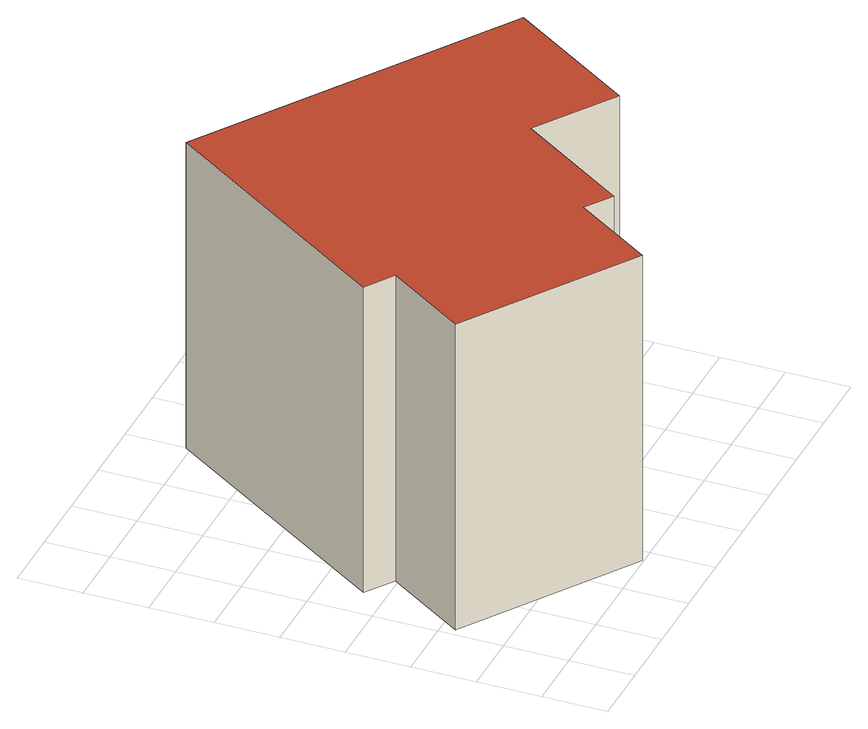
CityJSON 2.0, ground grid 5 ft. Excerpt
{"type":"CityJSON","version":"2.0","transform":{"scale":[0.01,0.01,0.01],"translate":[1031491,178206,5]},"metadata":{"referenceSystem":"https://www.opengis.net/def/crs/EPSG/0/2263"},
"CityObjects":{
"building1":{"type":"Building","attributes":{"name":"Bldg_4210002195","BIN":"4296335"},"geometry":[{"type":"MultiSurface","lod":"2","boundaries":[[[0,1,2,3,4,5,6,7,8,9]],[[10,11,12,13,14,15,16,17,18,19]],[[10,19,9,8]],[[11,10,8,7]],[[12,11,7,6]],[[13,12,6,5]],[[14,13,5,4]],[[15,14,4,3]],[[16,15,3,2]],[[17,16,2,1]],[[18,17,1,0]],[[19,18,0,9]]],"semantics":{"surfaces":[{"type":"GroundSurface"},{"type":"RoofSurface","BIN":"4296335"},{"type":"WallSurface"}],"values":[0,1,2,2,2,2,2,2,2,2,2,2]}}]}
},
"vertices":[
[3220,944,14],[2593,1360,14],[2013,487,14],[1798,630,14],[1389,14,14],[64,894,14],[484,1525,14],[260,1674,14],[1501,3541,14],[3891,1953,14],[1501,3541,2590],[260,1674,2590],[484,1525,2590],[64,894,2590],[1389,14,2590],[1798,630,2590],[2013,487,2590],[2593,1360,2590],[3220,944,2590],[3891,1953,2590]
]}
